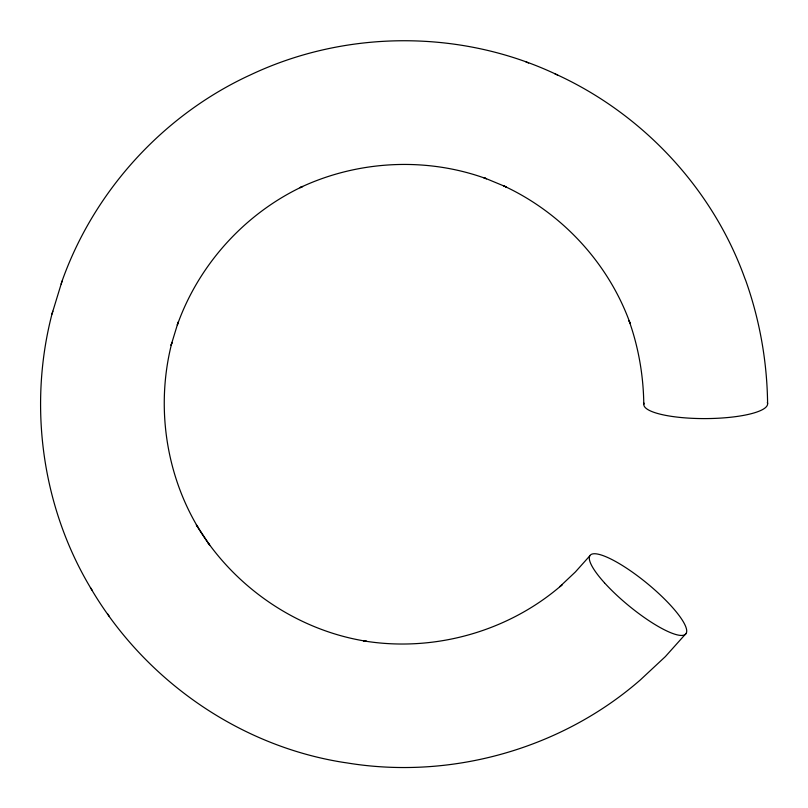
<?xml version="1.0" encoding="UTF-8"?>
<svg xmlns="http://www.w3.org/2000/svg" width="808" height="808" viewBox="0 0 808 808"><rect width="100%" height="100%" fill="white"/><g stroke="black" fill="none" stroke-linecap="round" stroke-linejoin="round"><path stroke-width="1.21" d="M52.833 311.221L51.954 314.15C28.25 405.737 41.854 506.313 90.445 587.638L92.112 590.204M61.176 284.073L62.044 281.144C93.728 191.94 161.731 116.716 247.349 76.316L250.066 75.073C345.996 29.452 461.762 29.149 557.661 75.043C643.552 114.797 712.696 188.981 744.784 278.174L745.794 280.689C759.783 320.2 767.156 361.913 767.6 403.828M51.954 314.15L62.044 281.144M589.779 555.874L575.377 571.963L559.803 586.669L562.045 584.851C508.394 631.644 433.775 652.48 363.6 640.875L366.549 641.31C296.142 630.179 232.542 586.042 196.324 524.816L209.666 545.198L207.999 542.633M686.184 633.331L665.358 656.601L640.31 679.952C560.954 749.157 450.601 780.043 346.794 762.883L343.834 762.459C238.613 745.935 144.006 679.356 90.445 587.638M555.015 73.922L557.661 75.043M525.947 61.893L528.594 63.004M107.686 613.949L109.353 616.524M197.99 527.382C165.135 472.377 155.904 404.354 171.953 342.42L171.084 345.339L178.194 322.049L177.326 324.978C198.738 264.65 244.743 213.777 302.636 186.466L299.919 187.698C357.772 160.378 426.311 156.762 486.466 178.77L483.82 177.649L506.151 186.911L503.505 185.79C561.6 212.656 608.313 262.863 630.048 323.16L629.038 320.645C638.603 347.521 643.471 375.922 643.794 404.444M767.347 402.525A61.903 14.453 -0.3 0 1 705.697 418.594A61.903 14.453 -0.3 0 1 644.047 403.142M604.465 582.79A61.903 14.453 39.4 0 0 685.315 634.401A61.903 14.453 39.4 0 0 624.16 566.61A61.903 14.453 39.4 0 0 604.465 582.79"/></g></svg>
